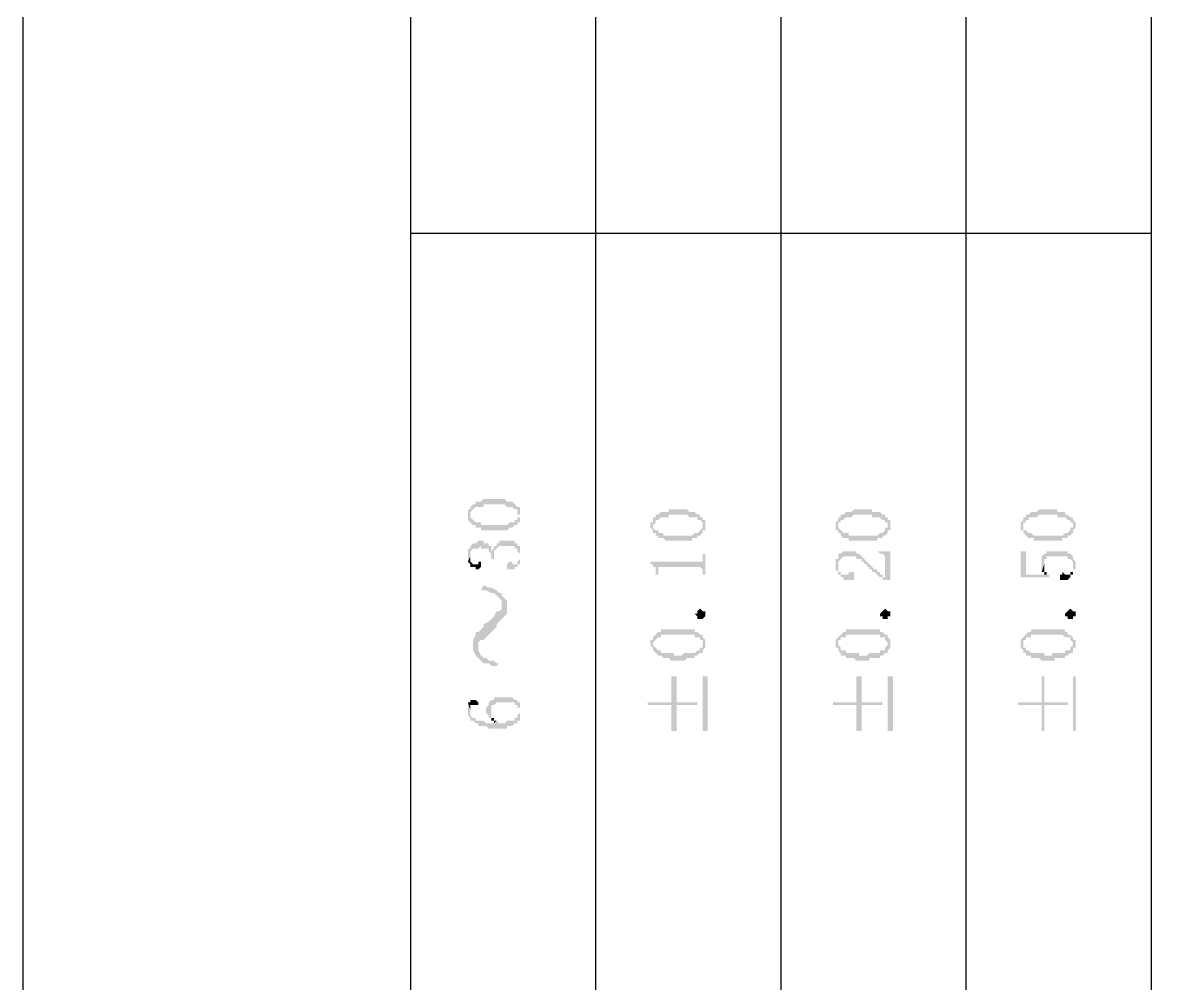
# Model space of a CAD drawing. Header units: millimetres. Extents: x 7018 to 13530, y 4187 to 5692.
# Drawn here: x 7018 to 7037.92, y 5017.95 to 5034.58 of the extents above; entities that cross this region are included whole.
import ezdxf

# ---------------------------------------------------------------- set-up
doc = ezdxf.new("R2010")
doc.units = ezdxf.units.MM

msp = doc.modelspace()

# ---------------------------------------------------------------- hatches: boundary and pattern name
at = {"transparency": 33554559}
for points in [[(7025.701, 5026.07), (7025.701, 5026.025), (7025.701, 5025.98), (7025.701, 5025.98), (7025.746, 5025.935), (7025.746, 5026.07), (7025.746, 5026.115), (7025.746, 5026.115), (7025.791, 5026.16), (7025.791, 5026.16), (7025.836, 5026.205), (7025.972, 5026.205), (7025.972, 5026.251), (7026.333, 5026.251), (7026.378, 5026.205), (7026.468, 5026.205), (7026.513, 5026.16), (7026.558, 5026.16), (7026.558, 5026.115), (7026.558, 5026.07), (7026.604, 5026.07), (7026.604, 5026.205), (7026.558, 5026.205), (7026.513, 5026.251), (7026.513, 5026.251), (7026.468, 5026.296), (7026.378, 5026.296), (7026.333, 5026.341), (7025.972, 5026.341), (7025.927, 5026.296), (7025.836, 5026.296), (7025.836, 5026.251), (7025.791, 5026.251), (7025.746, 5026.205), (7025.746, 5026.16), (7025.701, 5026.16)], [(7025.746, 5025.935), (7025.746, 5025.935), (7025.791, 5025.89), (7025.836, 5025.89), (7025.836, 5025.844), (7025.927, 5025.844), (7025.927, 5025.799), (7026.378, 5025.799), (7026.423, 5025.844), (7026.468, 5025.844), (7026.513, 5025.89), (7026.558, 5025.89), (7026.558, 5025.935), (7026.604, 5025.935), (7026.604, 5025.98), (7026.604, 5026.025), (7026.604, 5026.07), (7026.604, 5026.115), (7026.604, 5026.16), (7026.604, 5026.205), (7026.604, 5026.025), (7026.558, 5026.025), (7026.558, 5025.98), (7026.513, 5025.98), (7026.513, 5025.935), (7026.423, 5025.935), (7026.378, 5025.89), (7025.927, 5025.89), (7025.927, 5025.935), (7025.836, 5025.935), (7025.791, 5025.98), (7025.791, 5025.98), (7025.746, 5026.025), (7025.746, 5026.07)], [(7028.86, 5025.89), (7028.86, 5025.844), (7028.905, 5025.799), (7028.905, 5025.754), (7028.905, 5025.89), (7028.905, 5025.89), (7028.95, 5025.935), (7028.95, 5025.98), (7028.996, 5025.98), (7029.041, 5026.025), (7029.176, 5026.025), (7029.176, 5026.07), (7029.492, 5026.07), (7029.537, 5026.025), (7029.673, 5026.025), (7029.673, 5025.98), (7029.718, 5025.98), (7029.763, 5025.935), (7029.763, 5025.89), (7029.763, 5026.025), (7029.718, 5026.025), (7029.718, 5026.07), (7029.673, 5026.07), (7029.627, 5026.115), (7029.537, 5026.115), (7029.492, 5026.16), (7029.176, 5026.16), (7029.176, 5026.115), (7029.041, 5026.115), (7028.996, 5026.07), (7028.95, 5026.07), (7028.95, 5026.025), (7028.905, 5026.025), (7028.905, 5025.98), (7028.905, 5025.935), (7028.86, 5025.935)], [(7032.065, 5025.89), (7032.065, 5025.799), (7032.11, 5025.799), (7032.11, 5025.754), (7032.11, 5025.89), (7032.11, 5025.935), (7032.155, 5025.935), (7032.155, 5025.98), (7032.2, 5025.98), (7032.245, 5026.025), (7032.335, 5026.025), (7032.381, 5026.07), (7032.696, 5026.07), (7032.696, 5026.025), (7032.832, 5026.025), (7032.877, 5025.98), (7032.922, 5025.98), (7032.922, 5025.935), (7032.967, 5025.935), (7032.967, 5025.89), (7032.967, 5026.025), (7032.922, 5026.025), (7032.922, 5026.07), (7032.877, 5026.07), (7032.832, 5026.115), (7032.696, 5026.115), (7032.696, 5026.16), (7032.381, 5026.16), (7032.335, 5026.115), (7032.245, 5026.115), (7032.2, 5026.07), (7032.155, 5026.07), (7032.155, 5026.025), (7032.11, 5026.025), (7032.11, 5025.98), (7032.11, 5025.98), (7032.065, 5025.935)], [(7035.269, 5025.89), (7035.269, 5025.799), (7035.314, 5025.799), (7035.314, 5025.754), (7035.314, 5025.89), (7035.314, 5025.935), (7035.359, 5025.935), (7035.359, 5025.98), (7035.404, 5025.98), (7035.404, 5026.025), (7035.54, 5026.025), (7035.585, 5026.07), (7035.901, 5026.07), (7035.901, 5026.025), (7036.036, 5026.025), (7036.081, 5025.98), (7036.126, 5025.98), (7036.126, 5025.935), (7036.172, 5025.935), (7036.172, 5025.89), (7036.172, 5026.025), (7036.126, 5026.025), (7036.081, 5026.07), (7036.036, 5026.07), (7036.036, 5026.115), (7035.901, 5026.115), (7035.901, 5026.16), (7035.585, 5026.16), (7035.54, 5026.115), (7035.449, 5026.115), (7035.404, 5026.07), (7035.359, 5026.07), (7035.359, 5026.025), (7035.314, 5026.025), (7035.314, 5025.98), (7035.314, 5025.98), (7035.269, 5025.935)], [(7028.905, 5025.754), (7028.95, 5025.754), (7028.95, 5025.709), (7028.996, 5025.709), (7028.996, 5025.664), (7029.086, 5025.664), (7029.131, 5025.619), (7029.582, 5025.619), (7029.582, 5025.664), (7029.673, 5025.664), (7029.673, 5025.709), (7029.718, 5025.709), (7029.763, 5025.754), (7029.763, 5025.799), (7029.808, 5025.799), (7029.808, 5025.844), (7029.808, 5025.89), (7029.808, 5025.935), (7029.808, 5025.98), (7029.763, 5025.98), (7029.763, 5026.025), (7029.763, 5025.844), (7029.763, 5025.844), (7029.718, 5025.799), (7029.718, 5025.799), (7029.673, 5025.754), (7029.627, 5025.754), (7029.582, 5025.709), (7029.086, 5025.709), (7029.086, 5025.754), (7028.996, 5025.754), (7028.996, 5025.799), (7028.95, 5025.799), (7028.905, 5025.844), (7028.905, 5025.89)], [(7032.11, 5025.754), (7032.155, 5025.754), (7032.155, 5025.709), (7032.155, 5025.709), (7032.2, 5025.664), (7032.29, 5025.664), (7032.29, 5025.619), (7032.787, 5025.619), (7032.787, 5025.664), (7032.877, 5025.664), (7032.877, 5025.709), (7032.922, 5025.709), (7032.967, 5025.754), (7032.967, 5025.799), (7033.012, 5025.799), (7033.012, 5025.844), (7033.012, 5025.89), (7033.012, 5025.935), (7033.012, 5025.98), (7032.967, 5025.98), (7032.967, 5026.025), (7032.967, 5025.844), (7032.922, 5025.844), (7032.922, 5025.799), (7032.922, 5025.799), (7032.877, 5025.754), (7032.832, 5025.754), (7032.787, 5025.709), (7032.29, 5025.709), (7032.29, 5025.754), (7032.2, 5025.754), (7032.155, 5025.799), (7032.155, 5025.799), (7032.11, 5025.844), (7032.11, 5025.89)], [(7035.314, 5025.754), (7035.314, 5025.754), (7035.359, 5025.709), (7035.359, 5025.709), (7035.404, 5025.664), (7035.495, 5025.664), (7035.495, 5025.619), (7035.991, 5025.619), (7035.991, 5025.664), (7036.081, 5025.664), (7036.081, 5025.709), (7036.126, 5025.709), (7036.172, 5025.754), (7036.172, 5025.799), (7036.172, 5025.799), (7036.217, 5025.844), (7036.217, 5025.89), (7036.217, 5025.935), (7036.217, 5025.935), (7036.172, 5025.98), (7036.172, 5026.025), (7036.172, 5025.844), (7036.126, 5025.844), (7036.126, 5025.799), (7036.126, 5025.799), (7036.081, 5025.754), (7036.036, 5025.754), (7035.991, 5025.709), (7035.495, 5025.709), (7035.449, 5025.754), (7035.404, 5025.754), (7035.359, 5025.799), (7035.314, 5025.799), (7035.314, 5025.844), (7035.314, 5025.89)], [(7025.701, 5025.348), (7025.701, 5025.258), (7025.701, 5025.258), (7025.746, 5025.348), (7025.746, 5025.393), (7025.746, 5025.438), (7025.746, 5025.438), (7025.791, 5025.483), (7025.881, 5025.483), (7025.927, 5025.529), (7025.927, 5025.483), (7026.062, 5025.483), (7026.062, 5025.438), (7026.062, 5025.438), (7026.107, 5025.393), (7026.107, 5025.348), (7026.107, 5025.303), (7026.152, 5025.303), (7026.152, 5025.348), (7026.152, 5025.438), (7026.152, 5025.438), (7026.197, 5025.483), (7026.197, 5025.483), (7026.243, 5025.529), (7026.513, 5025.529), (7026.513, 5025.483), (7026.558, 5025.483), (7026.558, 5025.438), (7026.558, 5025.438), (7026.604, 5025.393), (7026.604, 5025.348), (7026.604, 5025.529), (7026.558, 5025.529), (7026.558, 5025.574), (7026.513, 5025.574), (7026.513, 5025.619), (7026.243, 5025.619), (7026.243, 5025.574), (7026.197, 5025.574), (7026.197, 5025.529), (7026.152, 5025.529), (7026.152, 5025.483), (7026.152, 5025.483), (7026.107, 5025.438), (7026.107, 5025.529), (7026.062, 5025.529), (7026.062, 5025.574), (7025.972, 5025.574), (7025.972, 5025.619), (7025.881, 5025.619), (7025.836, 5025.574), (7025.791, 5025.574), (7025.746, 5025.529), (7025.746, 5025.483), (7025.701, 5025.483), (7025.701, 5025.438), (7025.701, 5025.393)], [(7025.701, 5025.258), (7025.746, 5025.213), (7025.746, 5025.167), (7025.836, 5025.167), (7025.836, 5025.122), (7025.881, 5025.122), (7025.927, 5025.167), (7025.927, 5025.213), (7025.927, 5025.258), (7025.881, 5025.258), (7025.881, 5025.213), (7025.791, 5025.213), (7025.746, 5025.258), (7025.746, 5025.303), (7025.746, 5025.348)], [(7026.378, 5025.167), (7026.378, 5025.122), (7026.513, 5025.122), (7026.513, 5025.167), (7026.558, 5025.167), (7026.558, 5025.213), (7026.604, 5025.213), (7026.604, 5025.258), (7026.604, 5025.348), (7026.604, 5025.393), (7026.604, 5025.438), (7026.604, 5025.483), (7026.604, 5025.348), (7026.604, 5025.303), (7026.604, 5025.303), (7026.558, 5025.258), (7026.558, 5025.213), (7026.468, 5025.213), (7026.468, 5025.258), (7026.423, 5025.258), (7026.378, 5025.213), (7026.378, 5025.213)], [(7028.86, 5025.258), (7028.86, 5025.213), (7028.905, 5025.213), (7028.905, 5025.167), (7028.95, 5025.167), (7028.95, 5025.122), (7028.95, 5025.077), (7028.95, 5025.032), (7028.996, 5025.032), (7028.996, 5025.122), (7028.996, 5025.167), (7029.718, 5025.167), (7029.763, 5025.122), (7029.763, 5025.077), (7029.763, 5025.032), (7029.808, 5025.032), (7029.808, 5025.393), (7029.763, 5025.393), (7029.763, 5025.303), (7029.763, 5025.258), (7029.673, 5025.258)], [(7032.065, 5025.213), (7032.065, 5025.167), (7032.065, 5025.122), (7032.11, 5025.077), (7032.11, 5025.213), (7032.11, 5025.258), (7032.11, 5025.258), (7032.155, 5025.303), (7032.155, 5025.303), (7032.2, 5025.348), (7032.426, 5025.348), (7032.426, 5025.303), (7032.516, 5025.303), (7032.516, 5025.258), (7032.561, 5025.258), (7032.561, 5025.213), (7032.606, 5025.213), (7032.606, 5025.167), (7032.651, 5025.167), (7032.651, 5025.122), (7032.696, 5025.122), (7032.696, 5025.077), (7032.742, 5025.077), (7032.787, 5025.032), (7032.787, 5025.032), (7032.832, 5024.987), (7032.877, 5024.987), (7032.877, 5024.942), (7032.922, 5024.942), (7032.922, 5024.987), (7032.877, 5024.987), (7032.877, 5025.032), (7032.832, 5025.032), (7032.832, 5025.077), (7032.787, 5025.077), (7032.787, 5025.122), (7032.742, 5025.122), (7032.696, 5025.167), (7032.696, 5025.167), (7032.651, 5025.213), (7032.651, 5025.213), (7032.606, 5025.258), (7032.606, 5025.258), (7032.561, 5025.303), (7032.561, 5025.303), (7032.516, 5025.348), (7032.516, 5025.348), (7032.471, 5025.393), (7032.426, 5025.393), (7032.426, 5025.438), (7032.2, 5025.438), (7032.155, 5025.393), (7032.11, 5025.393), (7032.11, 5025.348), (7032.11, 5025.303), (7032.065, 5025.303)], [(7032.787, 5025.438), (7032.787, 5025.438), (7032.832, 5025.393), (7032.877, 5025.393), (7032.922, 5025.348), (7032.922, 5024.942), (7033.012, 5024.942), (7033.012, 5025.438)], [(7035.269, 5025.438), (7035.269, 5024.987), (7035.765, 5024.987), (7035.765, 5025.032), (7035.359, 5025.032), (7035.359, 5025.438)], [(7035.63, 5025.213), (7035.63, 5025.167), (7035.63, 5025.122), (7035.63, 5025.077), (7035.63, 5025.077), (7035.675, 5025.213), (7035.675, 5025.258), (7035.675, 5025.303), (7035.72, 5025.303), (7035.72, 5025.348), (7036.081, 5025.348), (7036.081, 5025.303), (7036.126, 5025.303), (7036.172, 5025.258), (7036.172, 5025.032), (7036.172, 5025.122), (7036.217, 5025.122), (7036.217, 5025.167), (7036.217, 5025.258), (7036.217, 5025.258), (7036.172, 5025.303), (7036.172, 5025.348), (7036.172, 5025.348), (7036.126, 5025.393), (7036.081, 5025.393), (7036.081, 5025.438), (7035.72, 5025.438), (7035.72, 5025.393), (7035.675, 5025.393), (7035.63, 5025.348), (7035.63, 5025.258), (7035.63, 5025.258)], [(7032.11, 5025.077), (7032.11, 5025.032), (7032.155, 5025.032), (7032.155, 5024.987), (7032.2, 5024.987), (7032.2, 5024.942), (7032.381, 5024.942), (7032.381, 5024.987), (7032.381, 5025.032), (7032.381, 5025.077), (7032.29, 5025.077), (7032.29, 5025.032), (7032.155, 5025.032), (7032.155, 5025.077), (7032.11, 5025.077), (7032.11, 5025.167), (7032.11, 5025.167)], [(7035.63, 5025.077), (7035.675, 5025.077), (7035.675, 5025.032), (7035.72, 5025.032), (7035.72, 5025.077), (7035.675, 5025.077), (7035.675, 5025.122), (7035.675, 5025.213)], [(7035.946, 5024.987), (7035.946, 5024.942), (7036.081, 5024.942), (7036.126, 5024.987), (7036.126, 5025.032), (7036.172, 5025.032), (7036.172, 5025.167), (7036.172, 5025.122), (7036.172, 5025.077), (7036.126, 5025.077), (7036.126, 5025.032), (7036.036, 5025.032), (7035.991, 5025.077), (7035.991, 5025.032), (7035.946, 5025.032)], [(7025.927, 5024.761), (7026.017, 5024.761), (7026.107, 5024.716), (7026.152, 5024.716), (7026.197, 5024.671), (7026.197, 5024.671), (7026.243, 5024.626), (7026.288, 5024.581), (7026.288, 5024.265), (7026.288, 5024.265), (7026.333, 5024.31), (7026.378, 5024.355), (7026.378, 5024.581), (7026.333, 5024.626), (7026.288, 5024.671), (7026.288, 5024.716), (7026.243, 5024.716), (7026.197, 5024.761), (7026.107, 5024.806), (7026.062, 5024.806), (7025.972, 5024.852)], [(7025.791, 5023.813), (7025.791, 5023.723), (7025.836, 5023.633), (7025.881, 5023.588), (7025.881, 5023.768), (7025.881, 5023.859), (7025.927, 5023.904), (7025.972, 5023.904), (7026.017, 5023.949), (7026.062, 5023.994), (7026.107, 5024.039), (7026.152, 5024.084), (7026.197, 5024.129), (7026.197, 5024.175), (7026.243, 5024.22), (7026.288, 5024.265), (7026.288, 5024.49), (7026.288, 5024.445), (7026.243, 5024.4), (7026.197, 5024.4), (7026.152, 5024.31), (7026.107, 5024.265), (7026.107, 5024.265), (7026.062, 5024.22), (7025.972, 5024.175), (7025.972, 5024.129), (7025.927, 5024.084), (7025.881, 5024.039), (7025.836, 5024.039), (7025.836, 5023.994), (7025.791, 5023.904), (7025.791, 5023.859)], [(7029.808, 5024.355), (7029.808, 5024.31), (7029.808, 5024.31), (7029.763, 5024.265), (7029.673, 5024.265), (7029.673, 5024.31), (7029.673, 5024.31), (7029.627, 5024.355), (7029.673, 5024.355), (7029.673, 5024.4), (7029.673, 5024.4), (7029.718, 5024.445), (7029.718, 5024.445), (7029.763, 5024.4), (7029.808, 5024.4), (7029.808, 5024.355)], [(7033.012, 5024.355), (7033.012, 5024.31), (7032.967, 5024.31), (7032.967, 5024.265), (7032.877, 5024.265), (7032.877, 5024.31), (7032.832, 5024.31), (7032.832, 5024.355), (7032.832, 5024.355), (7032.877, 5024.4), (7032.877, 5024.4), (7032.922, 5024.445), (7032.922, 5024.445), (7032.967, 5024.4), (7033.012, 5024.4), (7033.012, 5024.355)], [(7036.217, 5024.355), (7036.217, 5024.31), (7036.172, 5024.31), (7036.172, 5024.265), (7036.081, 5024.265), (7036.081, 5024.31), (7036.036, 5024.31), (7036.036, 5024.355), (7036.036, 5024.355), (7036.081, 5024.4), (7036.081, 5024.4), (7036.126, 5024.445), (7036.126, 5024.445), (7036.172, 5024.4), (7036.217, 5024.4), (7036.217, 5024.355)], [(7028.86, 5023.813), (7028.86, 5023.813), (7028.905, 5023.768), (7028.905, 5023.723), (7028.905, 5023.859), (7028.905, 5023.859), (7028.95, 5023.904), (7028.95, 5023.904), (7028.996, 5023.949), (7029.041, 5023.949), (7029.041, 5023.994), (7029.627, 5023.994), (7029.627, 5023.949), (7029.718, 5023.949), (7029.718, 5023.904), (7029.763, 5023.904), (7029.763, 5023.859), (7029.763, 5023.813), (7029.763, 5023.994), (7029.718, 5023.994), (7029.673, 5024.039), (7029.627, 5024.039), (7029.627, 5024.084), (7029.041, 5024.084), (7029.041, 5024.039), (7028.996, 5024.039), (7028.95, 5023.994), (7028.95, 5023.994), (7028.905, 5023.949), (7028.905, 5023.904), (7028.86, 5023.904), (7028.86, 5023.859)], [(7028.905, 5023.723), (7028.95, 5023.678), (7028.95, 5023.678), (7028.996, 5023.633), (7029.041, 5023.633), (7029.086, 5023.588), (7029.176, 5023.588), (7029.221, 5023.543), (7029.447, 5023.543), (7029.492, 5023.588), (7029.627, 5023.588), (7029.627, 5023.633), (7029.673, 5023.633), (7029.718, 5023.678), (7029.763, 5023.678), (7029.763, 5023.723), (7029.763, 5023.723), (7029.808, 5023.768), (7029.808, 5023.813), (7029.808, 5023.859), (7029.808, 5023.904), (7029.808, 5023.904), (7029.763, 5023.949), (7029.763, 5023.813), (7029.763, 5023.768), (7029.718, 5023.768), (7029.718, 5023.723), (7029.673, 5023.723), (7029.627, 5023.678), (7029.447, 5023.678), (7029.402, 5023.633), (7029.266, 5023.633), (7029.266, 5023.678), (7029.041, 5023.678), (7029.041, 5023.723), (7028.996, 5023.723), (7028.95, 5023.768), (7028.95, 5023.768), (7028.905, 5023.813), (7028.905, 5023.813)], [(7032.065, 5023.813), (7032.065, 5023.768), (7032.11, 5023.768), (7032.11, 5023.723), (7032.11, 5023.859), (7032.11, 5023.904), (7032.155, 5023.904), (7032.155, 5023.949), (7032.245, 5023.949), (7032.245, 5023.994), (7032.832, 5023.994), (7032.832, 5023.949), (7032.922, 5023.949), (7032.922, 5023.904), (7032.922, 5023.904), (7032.967, 5023.859), (7032.967, 5023.813), (7032.967, 5023.994), (7032.922, 5023.994), (7032.877, 5024.039), (7032.832, 5024.039), (7032.832, 5024.084), (7032.245, 5024.084), (7032.245, 5024.039), (7032.2, 5024.039), (7032.155, 5023.994), (7032.155, 5023.994), (7032.11, 5023.949), (7032.11, 5023.949), (7032.065, 5023.904), (7032.065, 5023.859)], [(7032.11, 5023.723), (7032.155, 5023.678), (7032.155, 5023.633), (7032.245, 5023.633), (7032.245, 5023.588), (7032.381, 5023.588), (7032.426, 5023.543), (7032.651, 5023.543), (7032.651, 5023.588), (7032.832, 5023.588), (7032.832, 5023.633), (7032.877, 5023.633), (7032.922, 5023.678), (7032.967, 5023.678), (7032.967, 5023.723), (7032.967, 5023.723), (7033.012, 5023.768), (7033.012, 5023.813), (7033.012, 5023.859), (7033.012, 5023.904), (7033.012, 5023.904), (7032.967, 5023.949), (7032.967, 5023.813), (7032.967, 5023.813), (7032.922, 5023.768), (7032.922, 5023.723), (7032.832, 5023.723), (7032.832, 5023.678), (7032.651, 5023.678), (7032.606, 5023.633), (7032.471, 5023.633), (7032.471, 5023.678), (7032.245, 5023.678), (7032.245, 5023.723), (7032.155, 5023.723), (7032.155, 5023.768), (7032.155, 5023.768), (7032.11, 5023.813), (7032.11, 5023.813)], [(7035.269, 5023.813), (7035.269, 5023.768), (7035.269, 5023.768), (7035.314, 5023.723), (7035.314, 5023.859), (7035.314, 5023.904), (7035.359, 5023.904), (7035.359, 5023.949), (7035.449, 5023.949), (7035.449, 5023.994), (7035.991, 5023.994), (7036.036, 5023.949), (7036.126, 5023.949), (7036.126, 5023.904), (7036.126, 5023.904), (7036.172, 5023.859), (7036.172, 5023.813), (7036.172, 5023.949), (7036.126, 5023.994), (7036.081, 5023.994), (7036.081, 5024.039), (7036.036, 5024.039), (7036.036, 5024.084), (7035.449, 5024.084), (7035.449, 5024.039), (7035.404, 5024.039), (7035.359, 5023.994), (7035.359, 5023.994), (7035.314, 5023.949), (7035.314, 5023.949), (7035.269, 5023.904), (7035.269, 5023.859)], [(7035.314, 5023.723), (7035.314, 5023.678), (7035.359, 5023.678), (7035.359, 5023.633), (7035.449, 5023.633), (7035.449, 5023.588), (7035.585, 5023.588), (7035.63, 5023.543), (7035.856, 5023.543), (7035.856, 5023.588), (7036.036, 5023.588), (7036.036, 5023.633), (7036.081, 5023.633), (7036.126, 5023.678), (7036.172, 5023.678), (7036.172, 5023.723), (7036.172, 5023.768), (7036.217, 5023.768), (7036.217, 5023.813), (7036.217, 5023.859), (7036.217, 5023.904), (7036.172, 5023.904), (7036.172, 5023.949), (7036.172, 5023.813), (7036.172, 5023.813), (7036.126, 5023.768), (7036.126, 5023.723), (7036.036, 5023.723), (7036.036, 5023.678), (7035.811, 5023.678), (7035.811, 5023.633), (7035.675, 5023.633), (7035.675, 5023.678), (7035.449, 5023.678), (7035.404, 5023.723), (7035.359, 5023.723), (7035.359, 5023.768), (7035.314, 5023.768), (7035.314, 5023.813), (7035.314, 5023.813)], [(7025.881, 5023.588), (7025.881, 5023.588), (7025.927, 5023.543), (7025.972, 5023.498), (7026.062, 5023.498), (7026.107, 5023.452), (7026.197, 5023.452), (7026.243, 5023.498), (7026.197, 5023.498), (7026.152, 5023.543), (7026.062, 5023.543), (7026.017, 5023.588), (7025.972, 5023.588), (7025.927, 5023.633), (7025.881, 5023.723), (7025.881, 5023.768)], [(7028.815, 5022.821), (7028.815, 5022.775), (7029.221, 5022.775), (7029.221, 5022.324), (7029.312, 5022.324), (7029.312, 5022.775), (7029.673, 5022.775), (7029.673, 5022.821), (7029.312, 5022.821), (7029.312, 5023.272), (7029.221, 5023.272), (7029.221, 5022.821)], [(7029.853, 5022.324), (7029.853, 5023.272), (7029.763, 5023.272), (7029.763, 5022.324)], [(7032.019, 5022.821), (7032.019, 5022.775), (7032.426, 5022.775), (7032.426, 5022.324), (7032.516, 5022.324), (7032.516, 5022.775), (7032.877, 5022.775), (7032.877, 5022.821), (7032.516, 5022.821), (7032.516, 5023.272), (7032.426, 5023.272), (7032.426, 5022.821)], [(7033.057, 5022.324), (7033.057, 5023.272), (7032.967, 5023.272), (7032.967, 5022.324)], [(7035.224, 5022.821), (7035.224, 5022.775), (7035.63, 5022.775), (7035.63, 5022.324), (7035.675, 5022.324), (7035.675, 5022.775), (7036.081, 5022.775), (7036.081, 5022.821), (7035.675, 5022.821), (7035.675, 5023.272), (7035.63, 5023.272), (7035.63, 5022.821)], [(7036.217, 5022.324), (7036.217, 5023.272), (7036.172, 5023.272), (7036.172, 5022.324)], [(7025.701, 5022.821), (7025.746, 5022.685), (7025.746, 5022.73), (7025.746, 5022.775), (7025.881, 5022.775), (7025.881, 5022.821), (7025.881, 5022.821), (7025.836, 5022.866), (7025.746, 5022.866), (7025.746, 5022.821)], [(7025.701, 5022.73), (7025.701, 5022.64), (7025.701, 5022.595), (7025.701, 5022.595), (7025.746, 5022.55), (7025.746, 5022.505), (7025.791, 5022.505), (7025.836, 5022.46), (7025.881, 5022.46), (7025.881, 5022.414), (7026.017, 5022.414), (7026.062, 5022.369), (7026.378, 5022.369), (7026.378, 5022.414), (7026.468, 5022.414), (7026.513, 5022.46), (7026.558, 5022.46), (7026.558, 5022.505), (7026.604, 5022.505), (7026.604, 5022.685), (7026.604, 5022.64), (7026.604, 5022.64), (7026.558, 5022.595), (7026.558, 5022.55), (7026.513, 5022.55), (7026.513, 5022.505), (7026.378, 5022.505), (7026.333, 5022.46), (7026.243, 5022.46), (7026.197, 5022.505), (7026.197, 5022.505), (7026.152, 5022.46), (7026.017, 5022.46), (7025.972, 5022.505), (7025.836, 5022.505), (7025.836, 5022.55), (7025.791, 5022.55), (7025.746, 5022.595), (7025.746, 5022.64), (7025.746, 5022.685), (7025.746, 5022.685), (7025.701, 5022.821), (7025.701, 5022.775)], [(7026.017, 5022.685), (7026.017, 5022.64), (7026.062, 5022.595), (7026.062, 5022.55), (7026.107, 5022.55), (7026.107, 5022.685), (7026.107, 5022.73), (7026.107, 5022.775), (7026.152, 5022.775), (7026.197, 5022.821), (7026.513, 5022.821), (7026.513, 5022.775), (7026.558, 5022.775), (7026.558, 5022.73), (7026.604, 5022.73), (7026.604, 5022.685), (7026.604, 5022.55), (7026.604, 5022.595), (7026.604, 5022.685), (7026.604, 5022.775), (7026.604, 5022.821), (7026.558, 5022.821), (7026.558, 5022.866), (7026.513, 5022.866), (7026.468, 5022.911), (7026.152, 5022.911), (7026.152, 5022.866), (7026.107, 5022.866), (7026.062, 5022.821), (7026.062, 5022.775), (7026.062, 5022.775), (7026.017, 5022.73), (7026.017, 5022.73)], [(7026.107, 5022.55), (7026.107, 5022.505), (7026.152, 5022.505), (7026.152, 5022.46), (7026.197, 5022.505), (7026.152, 5022.505), (7026.152, 5022.55), (7026.107, 5022.55), (7026.107, 5022.595), (7026.107, 5022.64), (7026.107, 5022.685)]]:
    msp.add_hatch(color=256, dxfattribs=at).paths.add_polyline_path(points)

# ---------------------------------------------------------------- linework, layer by layer
msp.add_line((7024.708, 5242.873), (7024.708, 4956.132))
msp.add_lwpolyline([(7438.001, 4951.873), (7438.001, 5248.873), (7018.001, 5248.873), (7018.001, 4951.873)], close=True)
for points in [[(7037.526, 5242.873), (7037.526, 4956.132)], [(7027.912, 5070.48), (7027.912, 4977.463)], [(7031.117, 5070.48), (7031.117, 4977.463)], [(7034.321, 5070.48), (7034.321, 4977.463)], [(7024.708, 5030.944), (7037.526, 5030.944)]]:
    msp.add_lwpolyline(points)

doc.saveas('drawing.dxf')
